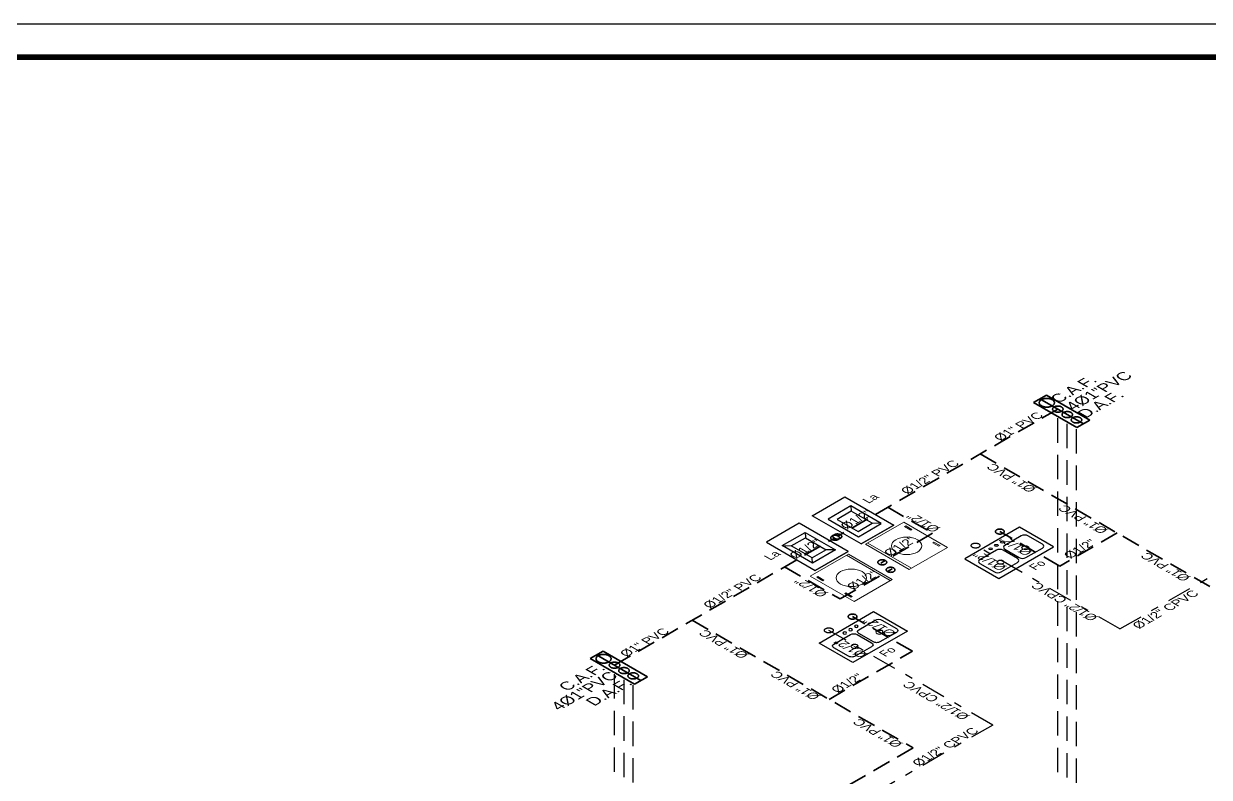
# Model space of a CAD drawing. Header units: feet. Extents: x 1019 to 2236, y -546 to 122.
# Drawn here: x 1080.21 to 1095.64, y -332.5 to -322.7 of the extents above; entities that cross this region are included whole.
import ezdxf

# ---------------------------------------------------------------- set-up
doc = ezdxf.new("R2010")
doc.units = ezdxf.units.FT
doc.header["$LTSCALE"] = 0.05
doc.header["$MEASUREMENT"] = 0
doc.linetypes.add('DASHDOT', pattern=[25.4, 12.7, -6.35, 0, -6.35])
doc.linetypes.add('HIDDEN', pattern=[9.525, 6.35, -3.175])
for name, color, linetype, lineweight in [('AGUA POTABLE', 5, 'HIDDEN', 35), ('AGUAFRIA', 5, 'HIDDEN', 30), ('COCINA', 8, 'Continuous', 25), ('FURN', 8, 'Continuous', 9)]:
    doc.layers.add(name, color=color, linetype=linetype, lineweight=lineweight)
for name, color, linetype in [('AGUA_CALIENTE', 1, 'DASHDOT'), ('MARCO', 1, 'Continuous'), ('TEXXT', 2, 'Continuous')]:
    doc.layers.add(name, color=color, linetype=linetype)
doc.styles.add('DAMIAN', font='arial.ttf', dxfattribs={"height": 0.12})

# ---------------------------------------------------------------- blocks, each defined once
blk = doc.blocks.new('A$C2C3967B4')
at = {"layer": 'COCINA'}
for p, q in [((0.838, 0.52), (0, 0.52)), ((0, 0.52), (0, 0)), ((0.838, 0), (0.838, 0.52)), ((0.356, 0.393), (0.102, 0.393)), ((0.737, 0.393), (0.483, 0.393)), ((0.051, 0.342), (0.051, 0.119)), ((0.406, 0.119), (0.406, 0.342)), ((0.432, 0.342), (0.432, 0.119)), ((0.787, 0.119), (0.787, 0.342)), ((0.102, 0.068), (0.356, 0.068)), ((0.483, 0.068), (0.737, 0.068)), ((0, 0), (0.838, 0))]:
    blk.add_line(p, q, dxfattribs=at)
for centre, radius in [((0.33, 0.456), 0.0201), ((0.419, 0.456), 0.0201), ((0.508, 0.456), 0.0201), ((0.229, 0.202), 0.0381), ((0.61, 0.202), 0.0381)]:
    blk.add_circle(centre, radius, dxfattribs=at)
for centre, start, end in [((0.102, 0.342), 90, 180), ((0.356, 0.342), 0, 90), ((0.483, 0.342), 90, 180), ((0.737, 0.342), 0, 90), ((0.102, 0.119), 180, 270), ((0.356, 0.119), 270, 0), ((0.483, 0.119), 180, 270), ((0.737, 0.119), 270, 0)]:
    blk.add_arc(centre, 0.0508, start, end, dxfattribs=at)

msp = doc.modelspace()

# ---------------------------------------------------------------- hatches: boundary and pattern name
at = {"layer": 'AGUA POTABLE', "ltscale": 3, "extrusion": (0, 0.816497, 0.57735)}
h = msp.add_hatch(color=256, dxfattribs=at)
h.dxf.hatch_style = 1
edge = h.paths.add_edge_path()
edge.add_arc((-1093.528, 192.889), 0.0985, 45, 405, ccw=False)
h = msp.add_hatch(color=256, dxfattribs=at)
h.dxf.hatch_style = 1
edge = h.paths.add_edge_path()
edge.add_arc((-1093.671, 193.033), 0.0685, 45, 405, ccw=False)
h = msp.add_hatch(color=256, dxfattribs=at)
h.dxf.hatch_style = 1
edge = h.paths.add_edge_path()
edge.add_arc((-1093.794, 193.156), 0.0685, 45, 405, ccw=False)
h = msp.add_hatch(color=256, dxfattribs=at)
h.dxf.hatch_style = 1
edge = h.paths.add_edge_path()
edge.add_arc((-1093.914, 193.275), 0.0685, 45, 405, ccw=False)
h = msp.add_hatch(color=256, dxfattribs=at)
h.dxf.hatch_style = 1
edge = h.paths.add_edge_path()
edge.add_arc((-1092.916, 195.792), 0.0573, 45, 405, ccw=False)
h = msp.add_hatch(color=256, dxfattribs=at)
h.dxf.hatch_style = 1
edge = h.paths.add_edge_path()
edge.add_arc((-1090.772, 195.932), 0.0573, -135, 225)
h = msp.add_hatch(color=256, dxfattribs=at)
h.dxf.hatch_style = 1
edge = h.paths.add_edge_path()
edge.add_arc((-1090.801, 195.904), 0.0573, 45, 405, ccw=False)
h = msp.add_hatch(color=256, dxfattribs=at)
h.dxf.hatch_style = 1
edge = h.paths.add_edge_path()
edge.add_arc((-1091.386, 196.485), 0.0573, 45, 405, ccw=False)
h = msp.add_hatch(color=256, dxfattribs=at)
h.dxf.hatch_style = 1
edge = h.paths.add_edge_path()
edge.add_arc((-1091.494, 196.654), 0.0573, -135, 225)
h = msp.add_hatch(color=256, dxfattribs=at)
h.dxf.hatch_style = 1
edge = h.paths.add_edge_path()
edge.add_arc((-1090.999, 197.709), 0.0573, -135, 225)
h = msp.add_hatch(color=256, dxfattribs=at)
h.dxf.hatch_style = 1
edge = h.paths.add_edge_path()
edge.add_arc((-1087.758, 198.659), 0.0985, -135, 225)
h = msp.add_hatch(color=256, dxfattribs=at)
h.dxf.hatch_style = 1
edge = h.paths.add_edge_path()
edge.add_arc((-1087.901, 198.803), 0.0685, -135, 225)
h = msp.add_hatch(color=256, dxfattribs=at)
h.dxf.hatch_style = 1
edge = h.paths.add_edge_path()
edge.add_arc((-1088.024, 198.926), 0.0685, -135, 225)
h = msp.add_hatch(color=256, dxfattribs=at)
h.dxf.hatch_style = 1
edge = h.paths.add_edge_path()
edge.add_arc((-1088.144, 199.045), 0.0685, -135, 225)
at = {"layer": 'AGUA_CALIENTE', "ltscale": 0.5, "extrusion": (0, 0.816497, 0.57735)}
h = msp.add_hatch(color=256, dxfattribs=at)
h.dxf.hatch_style = 1
edge = h.paths.add_edge_path()
edge.add_arc((-1092.6, 196.108), 0.0573, 45, 405, ccw=False)
h = msp.add_hatch(color=256, dxfattribs=at)
h.dxf.hatch_style = 1
edge = h.paths.add_edge_path()
edge.add_arc((-1090.69, 198.019), 0.0573, -135, 225)

# ---------------------------------------------------------------- linework, layer by layer
at = {"layer": 'AGUA POTABLE', "ltscale": 3, "extrusion": (0, 0.816497, 0.57735)}
for p, q in [((1093.438, -327.575, 4.499), (1094.005, -327.901, 4.959)), ((1087.668, -330.907, 9.21), (1088.244, -331.241, 9.683))]:
    msp.add_line(p, q, dxfattribs=at)
at = {"layer": 'AGUA POTABLE', "ltscale": 0.75, "extrusion": (0, 0.816497, 0.57735)}
for p, q in [((1093.671, -327.71, 4.69), (1090.801, -329.368, 7.034)), ((1092.661, -328.294, 5.515), (1095.789, -330.1, 8.069)), ((1091.458, -328.988, 6.497), (1092.041, -329.325, 6.973)), ((1093.695, -329.753, 7.579), (1092.916, -329.303, 6.943)), ((1087.901, -331.042, 9.401), (1090.772, -329.384, 7.057)), ((1092.041, -329.325, 6.973), (1091.365, -329.715, 7.525)), ((1094.442, -329.322, 6.969), (1093.695, -329.753, 7.579)), ((1090.114, -329.764, 7.594), (1090.836, -330.181, 8.184)), ((1090.836, -330.181, 8.184), (1091.514, -329.789, 7.63)), ((1088.912, -330.458, 8.576), (1091.788, -332.119, 10.925)), ((1091.778, -330.86, 9.144), (1090.999, -330.41, 8.508)), ((1090.693, -331.487, 10.031), (1091.778, -330.86, 9.144)), ((1091.788, -332.119, 10.925), (1084.486, -336.335, 16.888))]:
    msp.add_line(p, q, dxfattribs=at)
at = {"layer": 'AGUA POTABLE', "ltscale": 3, "extrusion": (0, 0.816497, 0.57735), "elevation": -264.867}
for points in [[(-1093.523, 192.715), (-1093.353, 192.884), (-1093.92, 193.448), (-1094.089, 193.278)], [(-1087.583, 198.654), (-1087.753, 198.485), (-1088.329, 199.064), (-1088.16, 199.234)]]:
    msp.add_lwpolyline(points, close=True, dxfattribs=at)
at = {"layer": 'AGUA POTABLE', "ltscale": 3, "extrusion": (0, 0.816497, 0.57735)}
for centre, radius in [((-1093.528, 192.889, -264.867), 0.0985), ((-1093.671, 193.033, -264.867), 0.0685), ((-1093.794, 193.156, -264.867), 0.0685), ((-1093.914, 193.275, -264.867), 0.0685), ((-1092.916, 195.792, -264.867), 0.0573), ((-1090.772, 195.932, -264.867), 0.0573), ((-1090.801, 195.904, -264.867), 0.0573), ((-1091.386, 196.485, -264.867), 0.0573), ((-1091.494, 196.654, -264.867), 0.0573), ((-1090.999, 197.709, -264.867), 0.0573), ((-1087.758, 198.659, -264.867), 0.0985), ((-1087.901, 198.803, -264.867), 0.0685), ((-1088.024, 198.926, -264.867), 0.0685), ((-1088.144, 199.045, -264.867), 0.0685)]:
    msp.add_circle(centre, radius, dxfattribs=at)
at = {"layer": 'AGUA_CALIENTE', "ltscale": 0.5, "extrusion": (0, 0.816497, 0.57735)}
for p, q in [((1094.479, -330.57, 8.735), (1102.838, -325.745, 1.91)), ((1094.479, -330.57, 8.735), (1092.6, -329.486, 7.201)), ((1092.824, -331.821, 10.503), (1090.69, -330.589, 8.761)), ((1092.824, -331.821, 10.503), (1084.752, -336.481, 17.094))]:
    msp.add_line(p, q, dxfattribs=at)
for centre in [(-1092.6, 196.108, -264.867), (-1090.69, 198.019, -264.867)]:
    msp.add_circle(centre, 0.0573, dxfattribs=at)
at = {"layer": 'AGUAFRIA', "extrusion": (0, 0.816497, 0.57735)}
for p, q in [((1093.671, -351.007, -11.783), (1093.671, -327.815, 4.616)), ((1093.794, -351.078, -11.683), (1093.794, -327.886, 4.716)), ((1093.914, -351.147, -11.585), (1093.914, -327.955, 4.814)), ((1087.901, -354.338, -7.072), (1087.901, -331.112, 9.351)), ((1088.024, -354.409, -6.972), (1088.024, -331.183, 9.452)), ((1088.144, -354.478, -6.874), (1088.144, -331.252, 9.549))]:
    msp.add_line(p, q, dxfattribs=at)
at = {"layer": 'COCINA', "extrusion": (-1.67407e-12, -0.816497, -0.57735)}
for p, q in [((1090.977, -328.97, 6.472), (1090.982, -329.039, 6.569)), ((1091.11, -329.465, 7.171), (1091.536, -329.219, 6.823)), ((1091.372, -329.198, 6.794), (1091.254, -329.195, 6.79))]:
    msp.add_line(p, q, dxfattribs=at)
at = {"layer": 'COCINA', "extrusion": (-1.67494e-12, -0.816497, -0.57735)}
for p, q in [((1090.381, -329.315, 6.959), (1090.386, -329.383, 7.056)), ((1090.084, -329.486, 7.202), (1090.202, -329.489, 7.206)), ((1090.94, -329.563, 7.309), (1090.514, -329.809, 7.657)), ((1090.776, -329.542, 7.281), (1090.657, -329.54, 7.277)), ((1090.479, -329.714, 7.524), (1090.474, -329.646, 7.427))]:
    msp.add_line(p, q, dxfattribs=at)
at = {"layer": 'COCINA', "extrusion": (-1.67407e-12, -0.816497, -0.57735), "elevation": 264.867}
for points in [[(1091.536, 195.645), (1091.11, 196.072), (1090.473, 195.435), (1090.899, 195.009)], [(1090.977, 195.215), (1090.68, 195.513), (1091.075, 195.908), (1091.372, 195.61)], [(1090.982, 195.334), (1090.799, 195.518), (1091.07, 195.789), (1091.254, 195.605)]]:
    msp.add_lwpolyline(points, close=True, dxfattribs=at)
at = {"layer": 'COCINA', "extrusion": (-1.67494e-12, -0.816497, -0.57735), "elevation": 264.867}
for points in [[(1090.514, 196.667), (1090.94, 196.241), (1090.303, 195.605), (1089.877, 196.031)], [(1090.084, 196.109), (1090.381, 195.812), (1090.776, 196.206), (1090.479, 196.504)], [(1090.202, 196.114), (1090.386, 195.93), (1090.657, 196.201), (1090.474, 196.385)]]:
    msp.add_lwpolyline(points, close=True, dxfattribs=at)
at = {"layer": 'FURN', "extrusion": (0, 0.816497, 0.57735)}
for p, q in [((1091.169, -329.469, 7.177), (1091.667, -329.181, 6.77)), ((1091.667, -329.181, 6.77), (1092.236, -329.51, 7.235)), ((1091.738, -329.797, 7.642), (1091.169, -329.469, 7.177)), ((1091.766, -329.781, 7.619), (1091.197, -329.453, 7.154)), ((1090.947, -329.597, 7.358), (1090.449, -329.885, 7.765)), ((1091.488, -329.942, 7.846), (1090.919, -329.613, 7.381)), ((1091.516, -329.926, 7.823), (1090.947, -329.597, 7.358)), ((1092.236, -329.51, 7.235), (1091.738, -329.797, 7.642)), ((1090.449, -329.885, 7.765), (1091.018, -330.213, 8.229)), ((1091.018, -330.213, 8.229), (1091.516, -329.926, 7.823))]:
    msp.add_line(p, q, dxfattribs=at)
at = {"layer": 'FURN', "ltscale": 0.02, "extrusion": (0, 0.816497, 0.57735)}
for p, q in [((1091.677, -329.238, 6.85), (1091.691, -329.229, 6.838)), ((1091.757, -329.284, 6.915), (1091.677, -329.238, 6.85)), ((1091.691, -329.229, 6.838), (1091.772, -329.276, 6.904)), ((1091.772, -329.276, 6.904), (1091.757, -329.284, 6.915)), ((1092.043, -329.449, 7.149), (1092.058, -329.441, 7.137)), ((1092.123, -329.495, 7.215), (1092.043, -329.449, 7.149)), ((1092.058, -329.441, 7.137), (1092.138, -329.487, 7.203)), ((1092.138, -329.487, 7.203), (1092.123, -329.495, 7.215)), ((1090.547, -329.89, 7.773), (1090.532, -329.898, 7.784)), ((1090.532, -329.898, 7.784), (1090.613, -329.945, 7.85)), ((1090.627, -329.936, 7.838), (1090.547, -329.89, 7.773)), ((1090.613, -329.945, 7.85), (1090.627, -329.936, 7.838)), ((1090.913, -330.102, 8.072), (1090.899, -330.11, 8.084)), ((1090.899, -330.11, 8.084), (1090.979, -330.156, 8.149)), ((1090.993, -330.148, 8.137), (1090.913, -330.102, 8.072)), ((1090.979, -330.156, 8.149), (1090.993, -330.148, 8.137))]:
    msp.add_line(p, q, dxfattribs=at)
for centre in [(-1091.703, 196.115, -264.867), (-1090.983, 196.835, -264.867)]:
    msp.add_circle(centre, 0.198, dxfattribs=at)
at = {"layer": 'MARCO'}
msp.add_lwpolyline([(1054.272, -322.696), (1118.772, -322.696), (1118.772, -364.696), (1054.272, -364.696)], close=True, dxfattribs=at)
at = {"layer": 'MARCO', "const_width": 0.075}
msp.add_lwpolyline([(1111.6, -323.13), (1054.706, -323.13), (1054.706, -364.262), (1111.6, -364.262)], close=True, dxfattribs=at)

# ---------------------------------------------------------------- block references
at = {"extrusion": (1.68305e-12, -0.816497, -0.57735), "xscale": -1.2, "yscale": 1.2, "zscale": 1.2, "rotation": 135.0000000000681}
msp.add_blockref('A$C2C3967B4', (1092.903, 196.847, 264.867), dxfattribs=at)
at = {"extrusion": (1.66244e-12, -0.816497, -0.57735), "xscale": 1.2, "yscale": 1.2, "zscale": 1.2, "rotation": 135.0000000000674}
msp.add_blockref('A$C2C3967B4', (1091.715, 198.035, 264.867), dxfattribs=at)

# ---------------------------------------------------------------- texts
at = {"layer": 'TEXXT', "extrusion": (0, 0.816497, 0.57735), "style": 'DAMIAN'}
for s, insert, char_height, width, attachment_point, text_direction in [('\\A1;C.A.F.{\\fArial|b0|i0|c186|p34; }', (1093.876, -327.454, 4.327), 0.18252, 3.68082, 5, (0.707107, 0.408248, -0.57735)), ('\\A1;4{\\fArial|b0|i0|c238|p34;%%C}1{\\fArial|b0|i0|c238|p34;"PVC } {\\fArial|b0|i0|c186|p34; }', (1094.206, -327.472, 4.353), 0.18252, 3.68082, 5, (0.707107, 0.408248, -0.57735)), ('\\A1;D.A.F.{\\fArial|b0|i0|c186|p34; }', (1094.228, -327.648, 4.601), 0.18252, 3.68082, 5, (0.707107, 0.408248, -0.57735)), ('\\A1;{\\fArial|b0|i0|c238|p34;%%C}1{\\fArial|b0|i0|c238|p34;"} PVC', (1092.821, -328.071, 5.2), 0.144, 3.4848, 1, (0.707107, 0.408248, -0.57735)), ('\\A1;{\\fArial|b0|i0|c238|p34;%%C}1/2{\\fArial|b0|i0|c238|p34;"} PVC', (1091.609, -328.765, 6.181), 0.144, 3.4848, 1, (0.707107, 0.408248, -0.57735)), ('\\A1;{\\fArial|b0|i0|c238|p34;%%C}1{\\fArial|b0|i0|c238|p34;"} PVC', (1092.835, -328.41, 5.679), 0.144, 3.4848, 9, (-0.707107, 0.408248, -0.57735)), (' La', (1091.259, -328.805, 6.238), 0.132, 3.4848, 3, (0.707107, 0.408248, -0.57735)), ('\\A1;{\\fArial|b0|i0|c238|p34;%%C}1{\\fArial|b0|i0|c238|p34;"} PVC', (1093.767, -328.948, 6.44), 0.144, 3.4848, 9, (-0.707107, 0.408248, -0.57735)), ('\\A1;{\\fArial|b0|i0|c238|p34;%%C}1/2{\\fArial|b0|i0|c238|p34;"}  ', (1091.181, -329.013, 6.533), 0.144, 3.4848, 3, (0.707107, 0.408248, -0.57735)), ('\\A1;{\\fArial|b0|i0|c238|p34;%%C}1/2{\\fArial|b0|i0|c238|p34;"}  ', (1092.153, -329.26, 6.882), 0.144, 3.4848, 7, (-0.707107, 0.408248, -0.57735)), ('\\A1;{\\fArial|b0|i0|c238|p34;%%C}1/2{\\fArial|b0|i0|c238|p34;"}  ', (1090.158, -329.604, 7.367), 0.144, 3.4848, 1, (0.707107, 0.408248, -0.57735)), ('\\A1;{\\fArial|b0|i0|c238|p34;%%C}1/2{\\fArial|b0|i0|c238|p34;"}  ', (1091.748, -329.363, 7.027), 0.144, 3.4848, 3, (0.707107, 0.408248, -0.57735)), ('\\A1;{\\fArial|b0|i0|c238|p34;%%C}1/2{\\fArial|b0|i0|c238|p34;"}  ', (1093.357, -329.564, 7.311), 0.144, 3.4848, 7, (-0.707107, 0.408248, -0.57735)), ('\\A1;{\\fArial|b0|i0|c238|p34;%%C}1/2{\\fArial|b0|i0|c238|p34;"}  ', (1094.089, -329.395, 7.073), 0.144, 3.4848, 3, (0.707107, 0.408248, -0.57735)), (' La', (1089.798, -329.649, 7.431), 0.132, 3.4848, 1, (0.707107, 0.408248, -0.57735)), ('\\A1;{\\fArial|b0|i0|c238|p34;%%C}1/2{\\fArial|b0|i0|c238|p34;"}  ', (1093.02, -329.759, 7.587), 0.144, 3.4848, 7, (-0.707107, 0.408248, -0.57735)), ('\\A1;{\\fArial|b0|i0|c238|p34;%%C}1{\\fArial|b0|i0|c238|p34;"} PVC', (1094.84, -329.567, 7.316), 0.144, 3.4848, 9, (-0.707107, 0.408248, -0.57735)), (' Fo', (1093.433, -329.669, 7.46), 0.132, 3.4848, 3, (0.707107, 0.408248, -0.57735)), ('\\A1;{\\fArial|b0|i0|c238|p34;%%C}1/2{\\fArial|b0|i0|c238|p34;"} PVC', (1089.728, -329.851, 7.717), 0.144, 3.4848, 3, (0.707107, 0.408248, -0.57735)), ('\\A1;{\\fArial|b0|i0|c238|p34;%%C}1/2{\\fArial|b0|i0|c238|p34;"}  ', (1090.586, -330.165, 8.161), 0.144, 3.4848, 1, (-0.707107, 0.408248, -0.57735)), ('\\A1;{\\fArial|b0|i0|c238|p34;%%C}1/2{\\fArial|b0|i0|c238|p34;"}  ', (1090.905, -330.01, 7.943), 0.144, 3.4848, 1, (0.707107, 0.408248, -0.57735)), ('\\A1;{\\fArial|b0|i0|c238|p34;%%C}1/2{\\fArial|b0|i0|c238|p34;"} CPVC', (1093.415, -329.956, 7.866), 0.144, 3.4848, 9, (-0.707107, 0.408248, -0.57735)), ('\\A1;{\\fArial|b0|i0|c238|p34;%%C}1/2{\\fArial|b0|i0|c238|p34;"} CPVC', (1094.624, -330.516, 8.658), 0.144, 3.4848, 1, (0.707107, 0.408248, -0.57735)), ('\\A1;{\\fArial|b0|i0|c238|p34;%%C}1/2{\\fArial|b0|i0|c238|p34;"}  ', (1091.478, -330.68, 8.89), 0.144, 3.4848, 1, (-0.707107, 0.408248, -0.57735)), ('\\A1;{\\fArial|b0|i0|c238|p34;%%C}1{\\fArial|b0|i0|c238|p34;"} PVC', (1088.526, -330.551, 8.707), 0.144, 3.4848, 3, (0.707107, 0.408248, -0.57735)), ('\\A1;{\\fArial|b0|i0|c238|p34;%%C}1{\\fArial|b0|i0|c238|p34;"} PVC', (1088.983, -330.633, 8.824), 0.144, 3.4848, 3, (-0.707107, 0.408248, -0.57735)), ('\\A1;{\\fArial|b0|i0|c238|p34;%%C}1/2{\\fArial|b0|i0|c238|p34;"}  ', (1091.101, -330.955, 9.279), 0.144, 3.4848, 1, (-0.707107, 0.408248, -0.57735)), (' Fo', (1091.294, -330.904, 9.207), 0.132, 3.4848, 1, (0.707107, 0.408248, -0.57735)), ('\\A1;4{\\fArial|b0|i0|c238|p34;%%C}1{\\fArial|b0|i0|c238|p34;"PVC } {\\fArial|b0|i0|c186|p34; }', (1087.507, -331.377, 9.875), 0.18252, 3.68082, 5, (0.707107, 0.408248, -0.57735)), ('\\A1;C.A.F.{\\fArial|b0|i0|c186|p34; }', (1087.475, -331.201, 9.627), 0.18252, 3.68082, 5, (0.707107, 0.408248, -0.57735)), ('\\A1;{\\fArial|b0|i0|c238|p34;%%C}1{\\fArial|b0|i0|c238|p34;"} PVC', (1089.915, -331.171, 9.585), 0.144, 3.4848, 3, (-0.707107, 0.408248, -0.57735)), ('\\A1;{\\fArial|b0|i0|c238|p34;%%C}1/2{\\fArial|b0|i0|c238|p34;"}  ', (1090.703, -331.351, 9.838), 0.144, 3.4848, 1, (0.707107, 0.408248, -0.57735)), ('\\A1;D.A.F.{\\fArial|b0|i0|c186|p34; }', (1087.828, -331.395, 9.901), 0.18252, 3.68082, 5, (0.707107, 0.408248, -0.57735)), ('\\A1;{\\fArial|b0|i0|c238|p34;%%C}1/2{\\fArial|b0|i0|c238|p34;"} CPVC', (1091.637, -331.303, 9.771), 0.144, 3.4848, 3, (-0.707107, 0.408248, -0.57735)), ('\\A1;{\\fArial|b0|i0|c238|p34;%%C}1{\\fArial|b0|i0|c238|p34;"} PVC', (1090.988, -331.791, 10.461), 0.144, 3.4848, 3, (-0.707107, 0.408248, -0.57735)), ('\\A1;{\\fArial|b0|i0|c238|p34;%%C}1/2{\\fArial|b0|i0|c238|p34;"} CPVC', (1092.552, -331.846, 10.538), 0.144, 3.4848, 3, (0.707107, 0.408248, -0.57735))]:
    msp.add_mtext(s, dxfattribs=dict(at, insert=insert, char_height=char_height, width=width, attachment_point=attachment_point, text_direction=text_direction))

doc.saveas('drawing.dxf')
